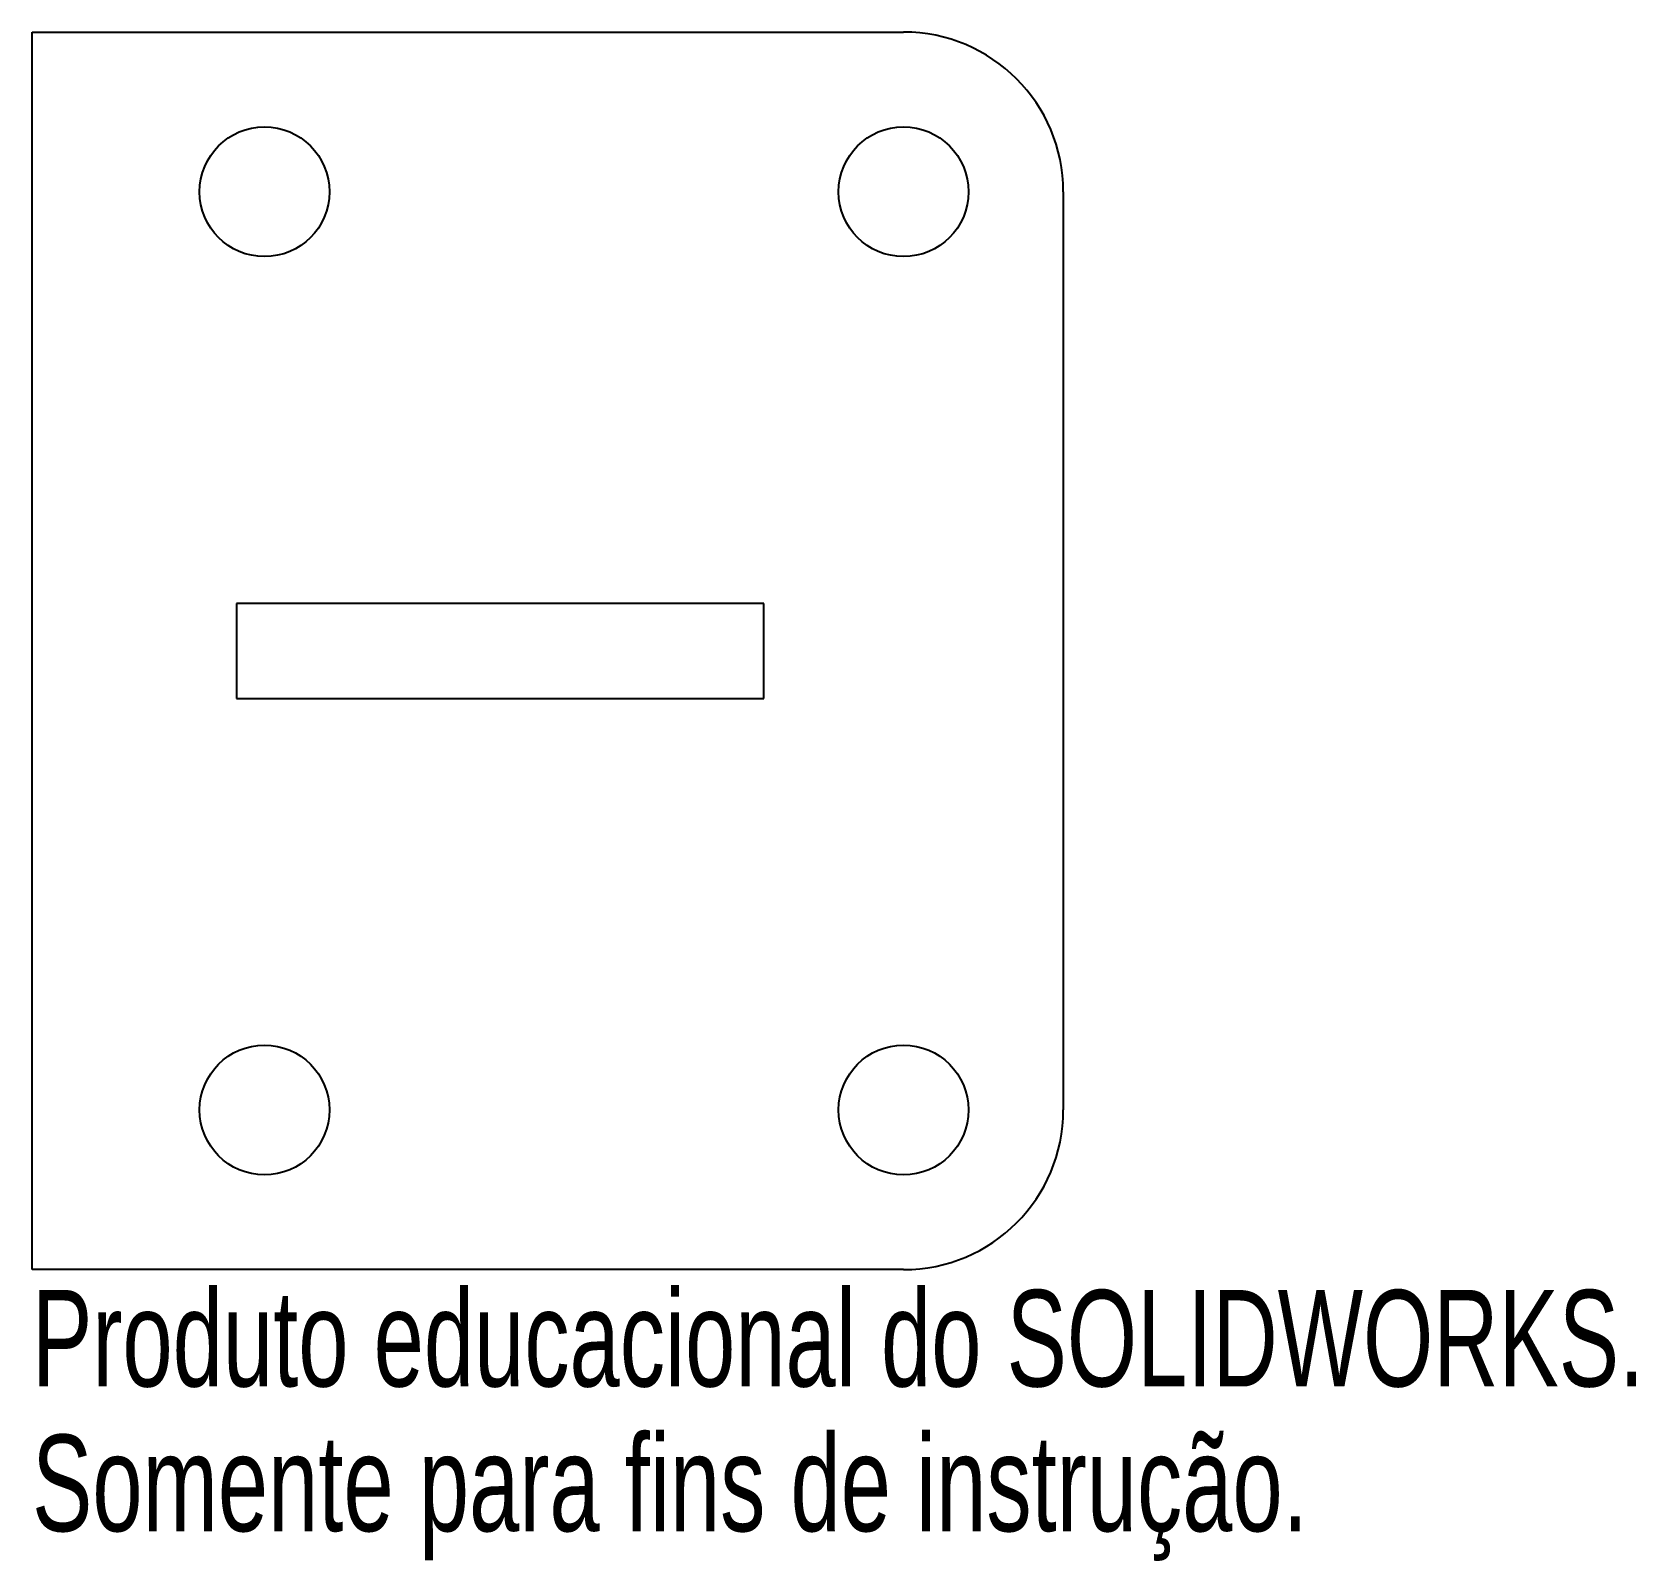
# Model space of a CAD drawing. Header units: millimetres. Extents: x 4.8 to 85.1, y -60.6 to 16.
import ezdxf

# ---------------------------------------------------------------- set-up
doc = ezdxf.new("R2010")
doc.units = ezdxf.units.MM
doc.styles.add('SLDTEXTSTYLE0', font='TXT', dxfattribs={"width": 0.7})

msp = doc.modelspace()

# ---------------------------------------------------------------- linework, layer by layer
at = {"color": 7, "linetype": 'Continuous', "lineweight": 25}
for p, q in [((4.76, 16), (48.4, 16)), ((4.76, -46), (4.76, 16)), ((56.4, 8), (56.4, -38)), ((15, -12.62), (15, -17.38)), ((41.4, -12.62), (15, -12.62)), ((41.4, -17.38), (41.4, -12.62)), ((15, -17.38), (41.4, -17.38)), ((48.4, -46), (4.76, -46))]:
    msp.add_line(p, q, dxfattribs=at)
for centre in [(16.4, 8), (48.4, 8), (16.4, -38), (48.4, -38)]:
    msp.add_circle(centre, 3.25, dxfattribs=at)
for centre, start, end in [((48.4, 8), 0, 90), ((48.4, -38), 270, 0)]:
    msp.add_arc(centre, 8, start, end, dxfattribs=at)

# ---------------------------------------------------------------- texts
at = {"color": 7, "linetype": 'Continuous', "char_height": 4.83362, "attachment_point": 1, "style": 'SLDTEXTSTYLE0'}
for s, insert in [('Produto educacional do SOLIDWORKS.', (4.76, -47.02)), ('Somente para fins de instrução.', (4.76, -54.27))]:
    msp.add_mtext(s, dxfattribs=dict(at, insert=insert))

doc.saveas('drawing.dxf')
